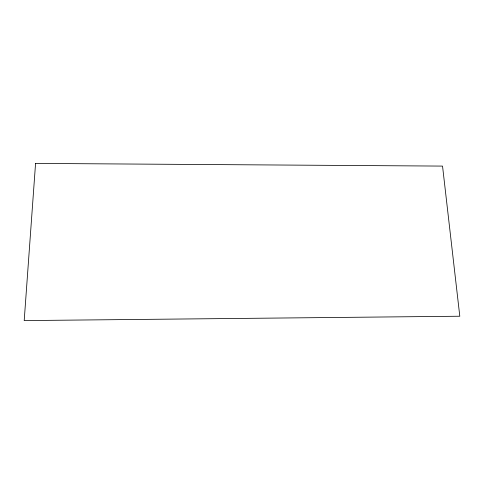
<?xml version="1.0" encoding="UTF-8"?>
<svg xmlns="http://www.w3.org/2000/svg" width="484" height="484" viewBox="0 0 484 484"><rect width="100%" height="100%" fill="white"/><g stroke="black" fill="none" stroke-linecap="round" stroke-linejoin="round"><path stroke-width="0.73" d="M35.562 163.411L24.2 320.589L459.8 316.227L442.539 166.091L35.562 163.411"/></g></svg>
